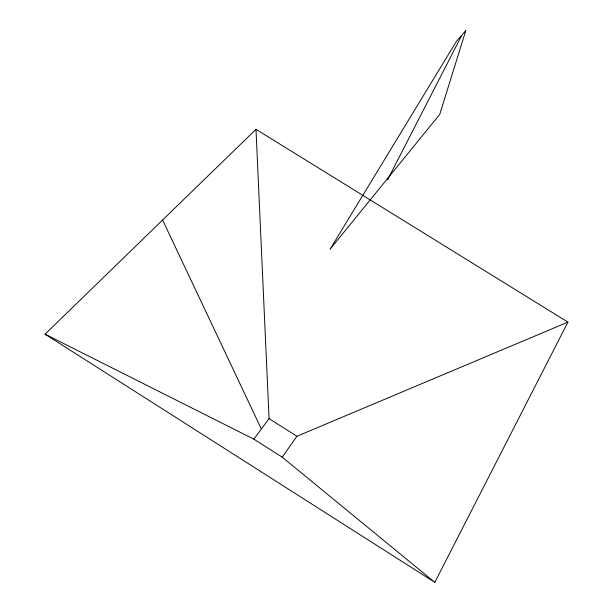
<?xml version="1.0" encoding="UTF-8"?>
<svg xmlns="http://www.w3.org/2000/svg" width="613" height="613" viewBox="0 0 613 613"><rect width="100%" height="100%" fill="white"/><g stroke="black" fill="none" stroke-linecap="round" stroke-linejoin="round"><path stroke-width="0.92" d="M388.588 177.287L387.508 179.923L461.229 36.351M434.816 582.35L567.929 322.131L255.996 129.328L45.071 334.169L434.816 582.35L282.195 457.16L253.851 439.153L45.071 334.169M282.195 457.16L296.914 436.28L567.929 322.131M253.851 439.153L269.069 418.641L255.996 129.328M269.069 418.641L296.914 436.28M162.606 220.029L261.138 428.548M465.78 30.65L439.743 114.37L329.947 249.407L456.363 41.431L465.78 30.65"/></g></svg>
